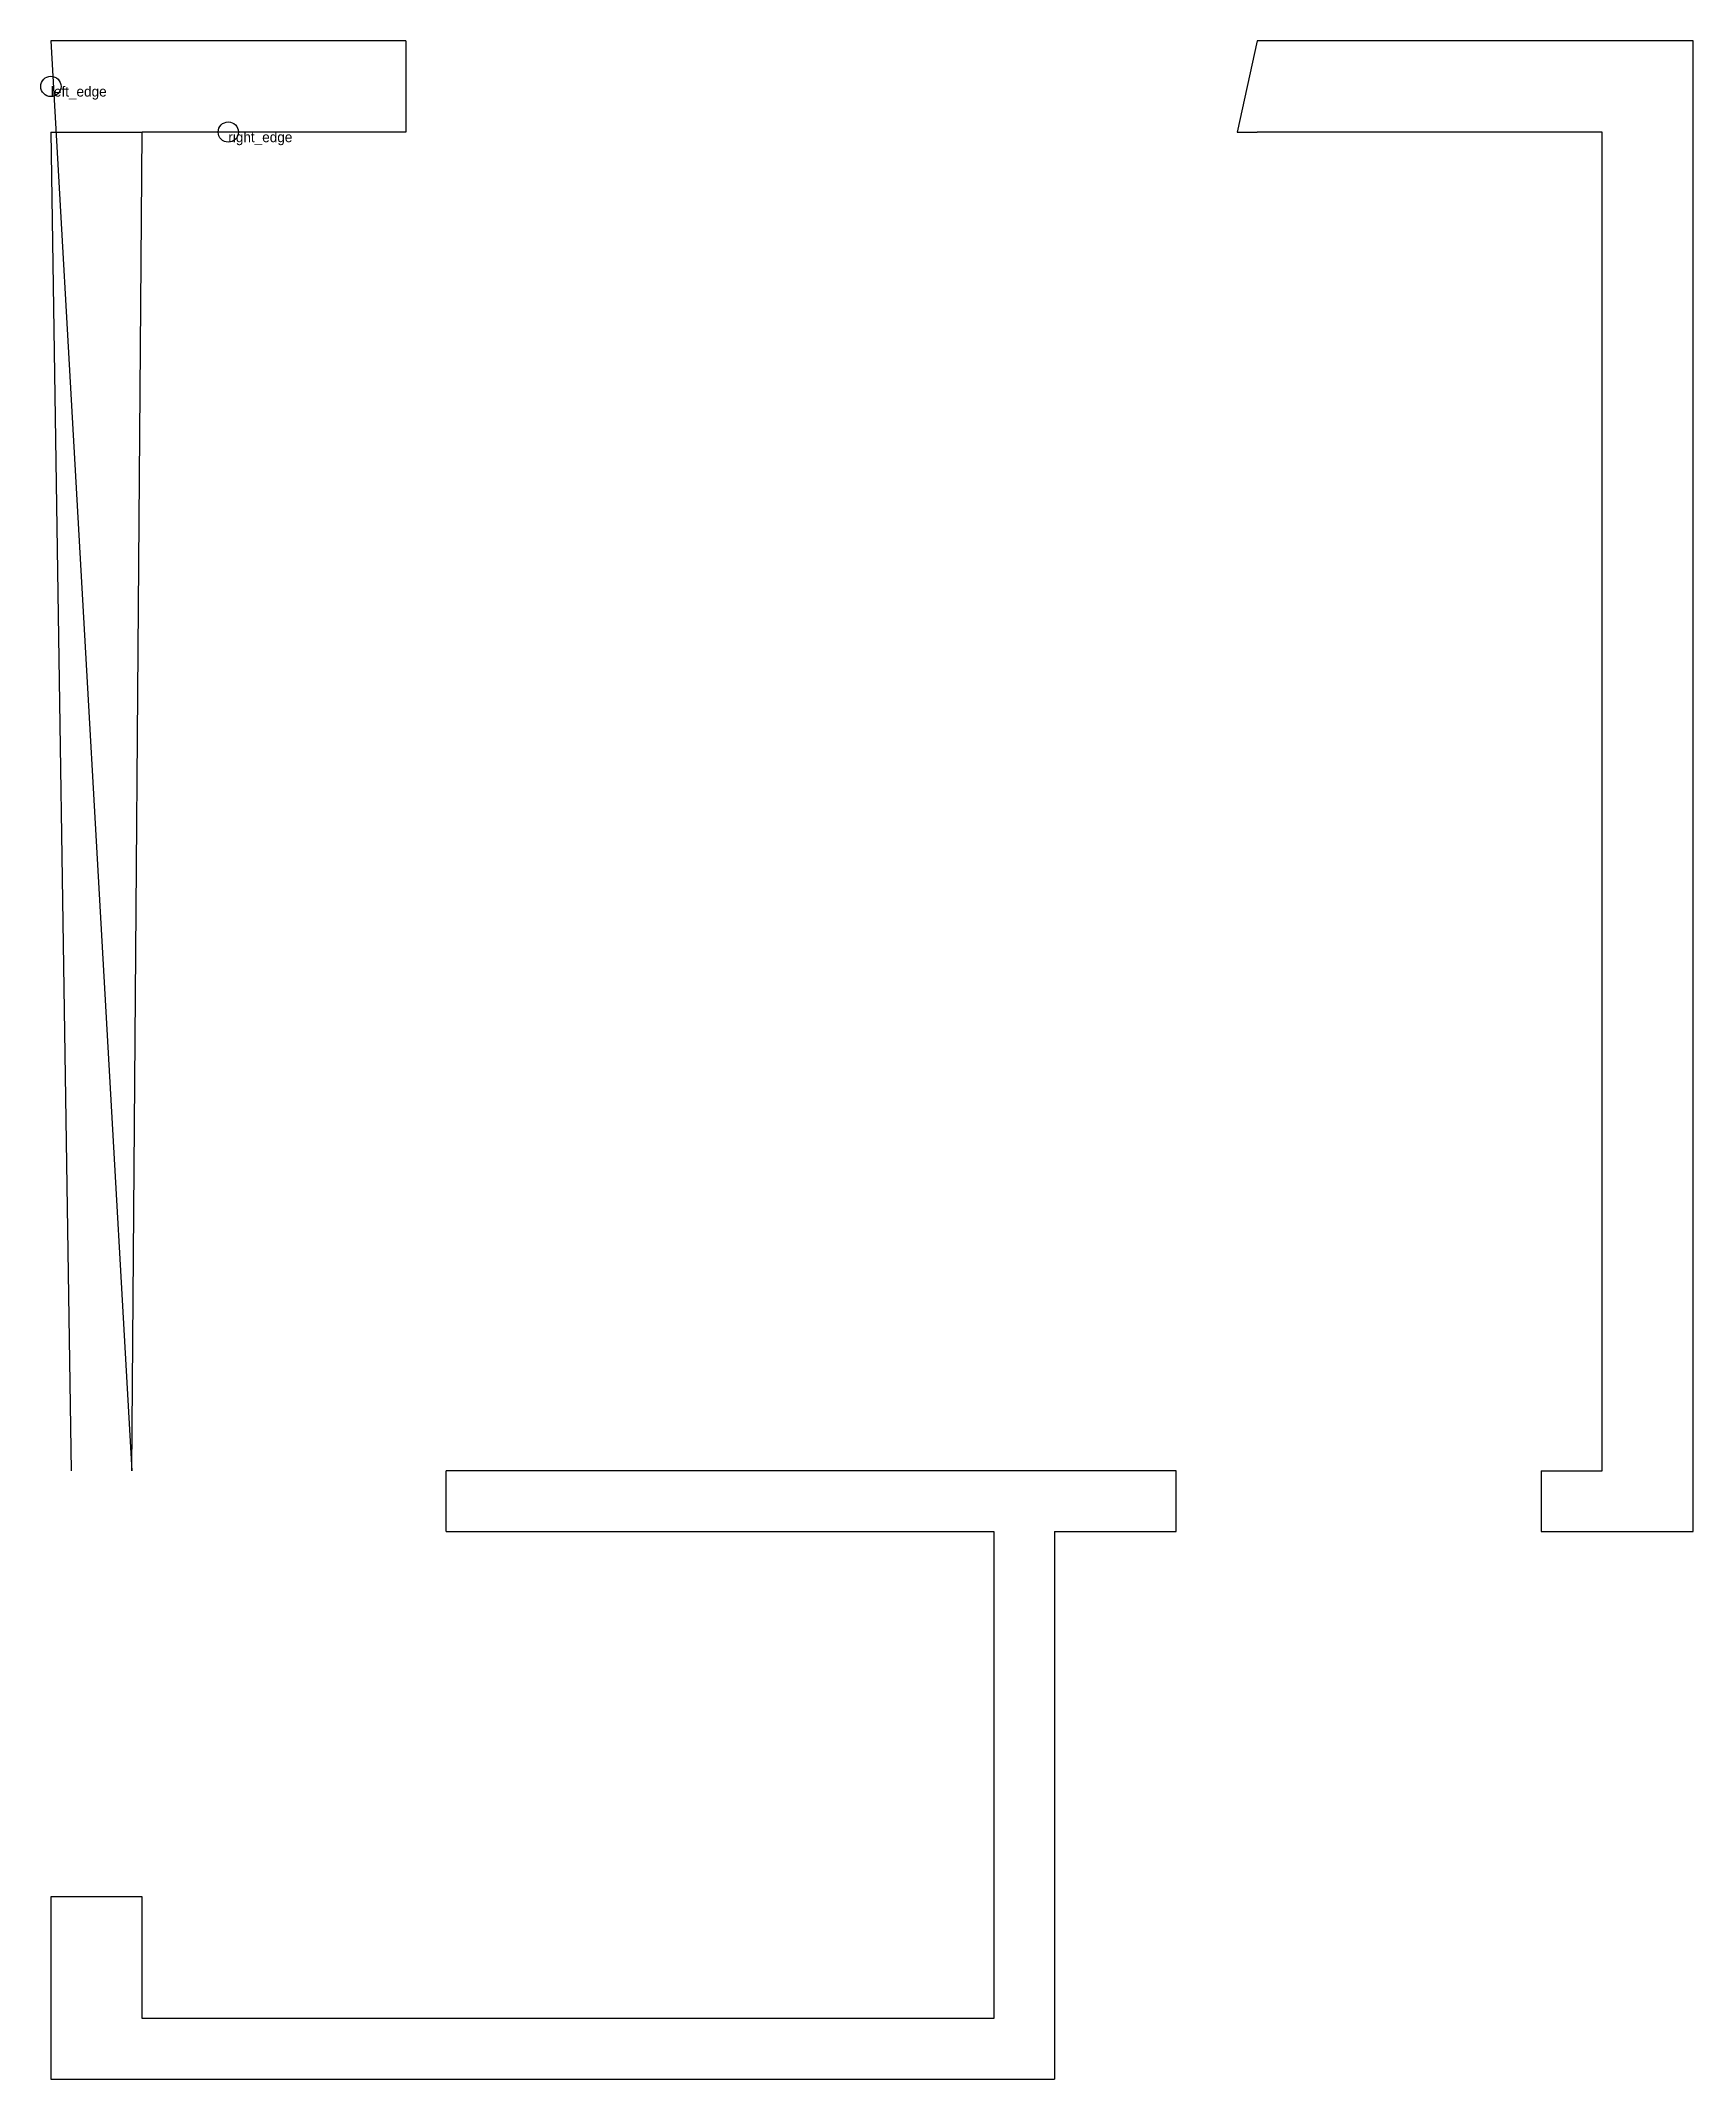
# Model space of a CAD drawing. Header units: metres. Extents: x 525 to 688, y 519 to 720.
import ezdxf

# ---------------------------------------------------------------- set-up
doc = ezdxf.new("R2010")
doc.units = ezdxf.units.M

msp = doc.modelspace()

# ---------------------------------------------------------------- linework, layer by layer
for p, q in [((561, 720), (526, 720)), ((526, 720), (534, 579)), ((561, 720), (561, 711)), ((645, 720), (643, 711)), ((688, 720), (645, 720)), ((688, 573), (688, 720)), ((526, 711), (535, 711)), ((526, 711), (528, 579)), ((534, 579), (535, 711)), ((561, 711), (535, 711)), ((643, 711), (645, 711)), ((679, 711), (645, 711)), ((679, 579), (679, 711)), ((565, 573), (565, 579)), ((637, 579), (565, 579)), ((637, 573), (637, 579)), ((673, 579), (679, 579)), ((673, 579), (673, 573)), ((565, 573), (619, 573)), ((619, 573), (619, 525)), ((625, 573), (637, 573)), ((625, 573), (625, 519)), ((673, 573), (688, 573)), ((535, 537), (526, 537)), ((526, 537), (526, 519)), ((535, 525), (535, 537)), ((619, 525), (535, 525)), ((526, 519), (625, 519))]:
    msp.add_line(p, q)
at = {"layer": 'debug', "color": 4}
for centre in [(526, 715.5), (543.5, 711)]:
    msp.add_circle(centre, 1, dxfattribs=at)

# ---------------------------------------------------------------- texts
at = {"layer": 'debug', "char_height": 1, "attachment_point": 1}
for s, insert in [('left_edge', (526, 715.5)), ('right_edge', (543.5, 711))]:
    msp.add_mtext(s, dxfattribs=dict(at, insert=insert))

doc.saveas('drawing.dxf')
